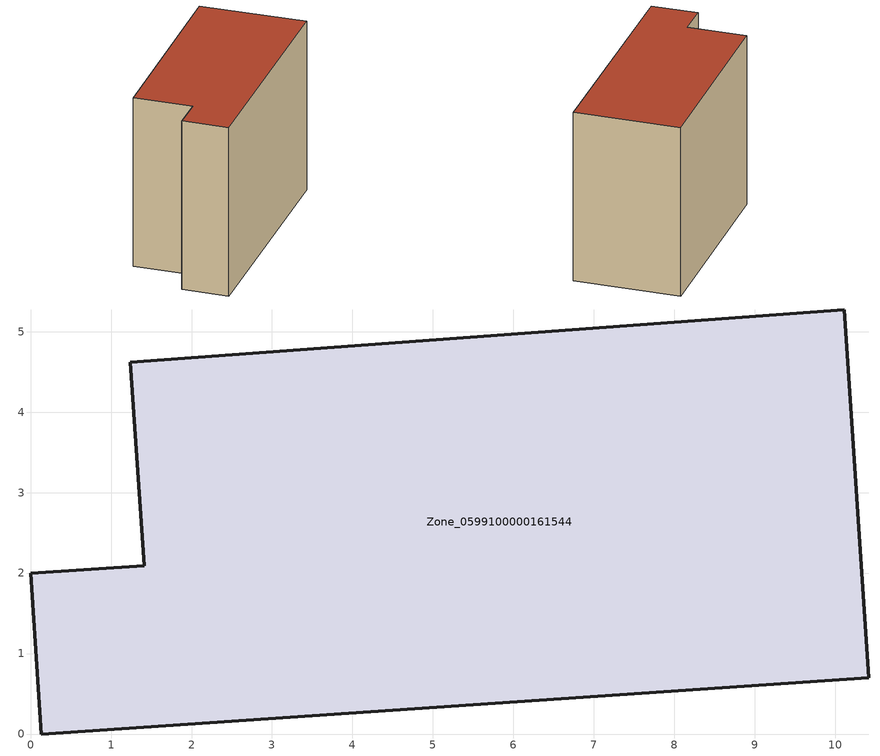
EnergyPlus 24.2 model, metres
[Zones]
Zone_0599100000161544
 floor ground (C_G): 0,2 1.41,2.09 1.24,4.62 10.11,5.27 10.42,0.7 0.13,0 z0
 wall outside (C_F): 1.41,2.09 0,2 0.13,0 10.42,0.7 10.11,5.27 1.24,4.62 1.41,2.09 z0:7.58
 roof outside (C_R): 10.11,5.27 1.24,4.62 1.41,2.09 0,2 0.13,0 10.42,0.7 z7.58
[BUILDING]
Pand.0599100000161544: North Axis=0; Terrain=City; Loads Convergence Tolerance Value=0.04; Temperature Convergence Tolerance Value=0.4; Solar Distribution=FullExterior; Maximum Number of Warmup Days=25; Minimum Number of Warmup Days=1
[Site:Location]
Rotterdam.The.Hague.AP_ZH_NLD Design_Conditions: Latitude=51.96; Longitude=4.45; Time Zone=1; Elevation=-4.5
[SITE:GROUNDTEMPERATURE:BUILDINGSURFACE]
18, 18, 18, 18, 18, 18, 18, 18, 18, 18, 18, 18
[MATERIAL] Thermal Absorptance=0.9; Solar Absorptance=0.7; Visible Absorptance=0.7
Name | Roughness | Thickness | Conductivity | Density | Specific Heat
G.TC.1946 | MediumSmooth | 0.15 | 1 | 540 | 1210
F.TC.1946 | Rough | 0.3 | 0.857143 | 1920 | 840
R.TC.1946 | MediumRough | 0.2 | 0.909091 | 1500 | 1000
[CONSTRUCTION]
C_G: G.TC.1946
C_F: F.TC.1946
C_R: R.TC.1946
[ZONE]
Zone_0599100000161544: Type=1; Multiplier=1; Ceiling Height=Autocalculate; Volume=Autocalculate; Floor Area=autocalculate; Part of Total Floor Area=Yes
[ZONEINFILTRATION:DESIGNFLOWRATE]
Infil_Zone_0599100000161544: Zone or ZoneList or Space or SpaceList=Zone_0599100000161544; Schedule=AlwaysOn; Design Flow Rate Calculation Method=Flow/Area; Flow Rate per Floor Area=0.003; Constant Term Coefficient=1; Temperature Term Coefficient=0; Velocity Term Coefficient=0; Velocity Squared Term Coefficient=0
[HVACTEMPLATE:ZONE:IDEALLOADSAIRSYSTEM]
Zone_0599100000161544: Maximum Heating Supply Air Temperature=50; Minimum Cooling Supply Air Temperature=13; Maximum Heating Supply Air Humidity Ratio=0.0156; Minimum Cooling Supply Air Humidity Ratio=0.0077; Heating Limit=NoLimit; Cooling Limit=NoLimit; Dehumidification Control Type=ConstantSensibleHeatRatio; Cooling Sensible Heat Ratio=0.7; Dehumidification Setpoint=60; Humidification Control Type=None; Humidification Setpoint=30; Outdoor Air Method=None; Outdoor Air Flow Rate per Person=0.00944; Outdoor Air Flow Rate per Zone Floor Area=0; Outdoor Air Flow Rate per Zone=0; Demand Controlled Ventilation Type=None; Outdoor Air Economizer Type=NoEconomizer; Heat Recovery Type=None; Sensible Heat Recovery Effectiveness=0.7; Latent Heat Recovery Effectiveness=0.65
[ZONECONTROL:THERMOSTAT]
ThermostatControl_Zone_0599100000161544: Zone or ZoneList=Zone_0599100000161544; Control Type Schedule=DualSetpointControlType; Control 1=Thermostat_Zone_0599100000161544; Temperature Difference Between Cutout And Setpoint=0
[THERMOSTATSETPOINT:DUALSETPOINT]
Thermostat_Zone_0599100000161544: Heating Setpoint Temperature Schedule=HeatingSetpoint_Zone_0599100000161544; Cooling Setpoint Temperature Schedule=CoolingSetpoint_Zone_0599100000161544
[SCHEDULE:COMPACT]
HeatingSetpoint_Zone_0599100000161544: Through: 12/31, For: AllDays, Until: 24:00, 21
CoolingSetpoint_Zone_0599100000161544: Through: 12/31, For: AllDays, Until: 24:00, 24
DualSetpointControlType: Through: 12/31, For: AllDays, Until: 24:00, 4
AlwaysOn: Through: 12/31, For: AllDays, Until: 24:00, 1
